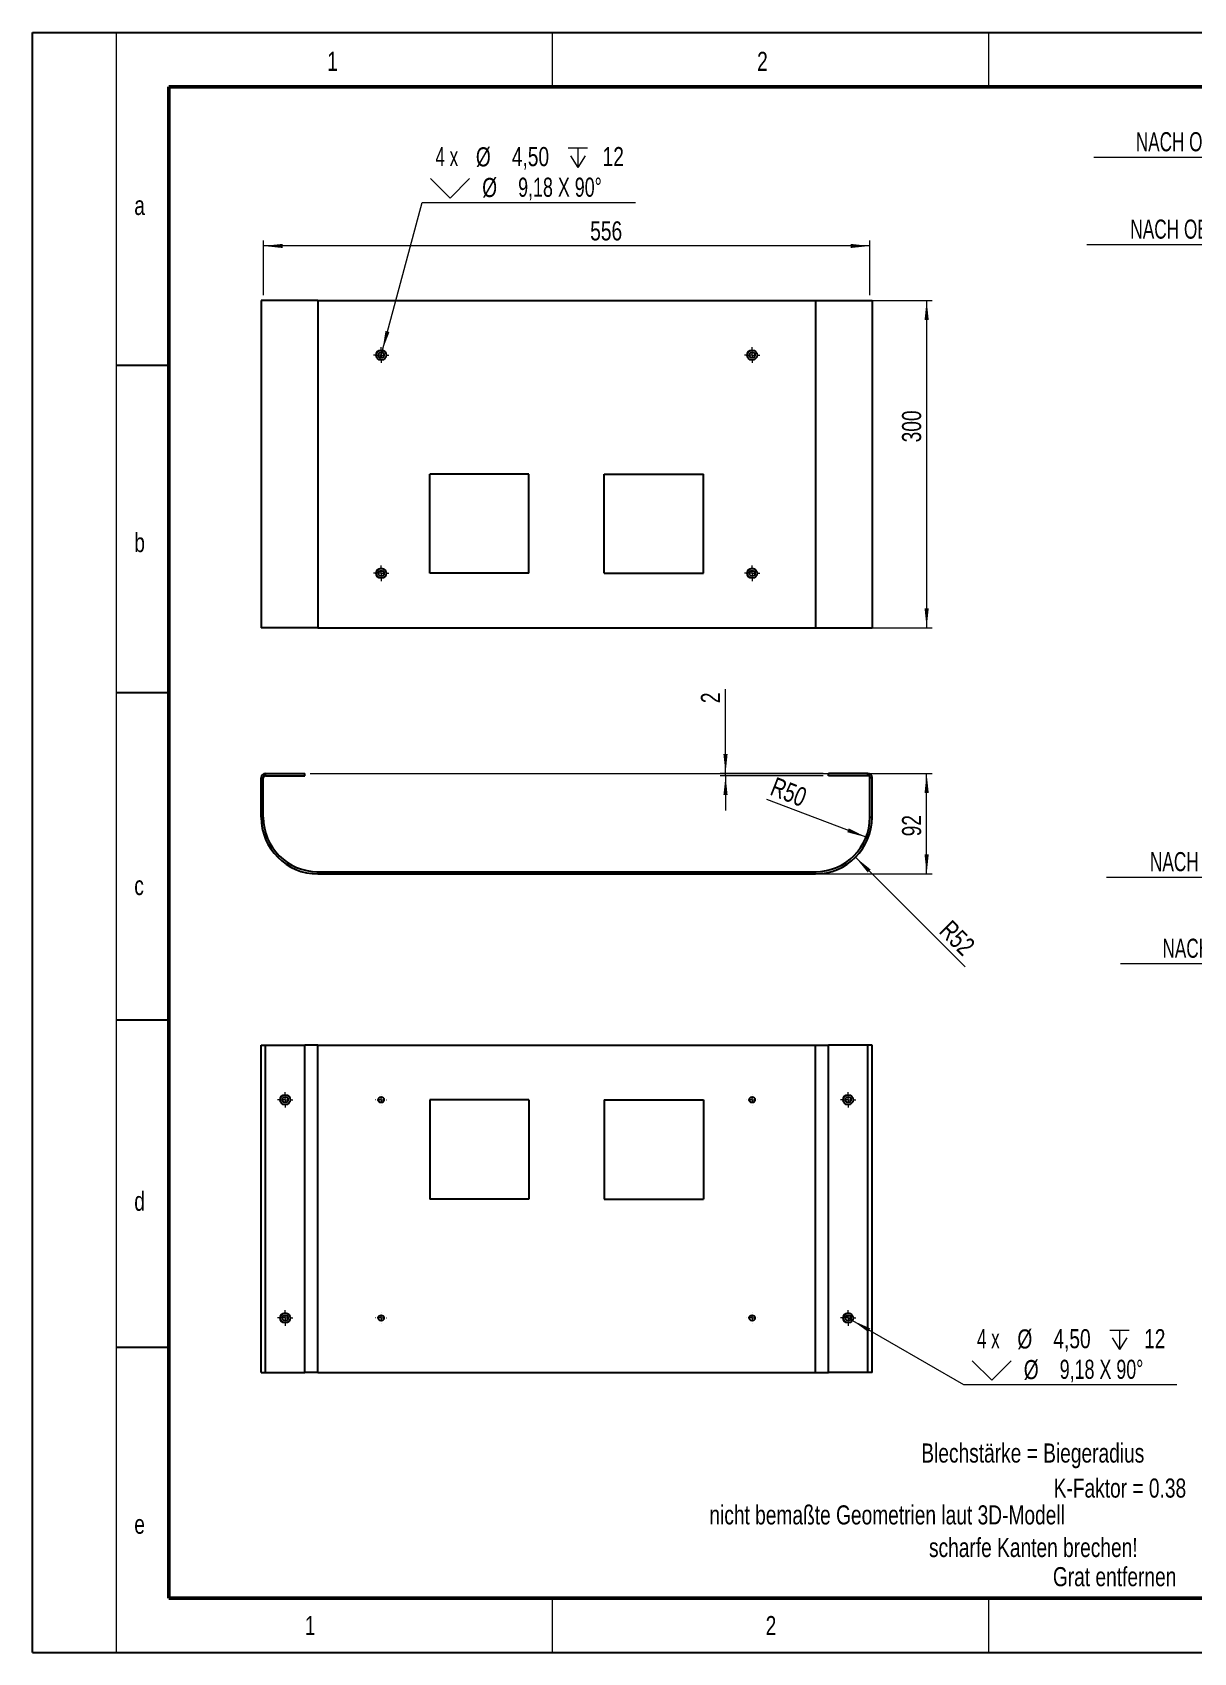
# Model space of a CAD drawing. Header units: millimetres. Extents: x 0 to 420, y 0 to 360.
# Drawn here: x 0 to 212.9, y 0 to 297 of the extents above; entities that cross this region are included whole.
import ezdxf

# ---------------------------------------------------------------- set-up
doc = ezdxf.new("R2010")
doc.units = ezdxf.units.MM
doc.styles.add('SLDTEXTSTYLE1', font='TXT', dxfattribs={"width": 0.75})
doc.styles.add('SLDTEXTSTYLE3', font='TXT', dxfattribs={"width": 0.666667})
doc.styles.add('SLDTEXTSTYLE4', font='TXT', dxfattribs={"width": 0.7})
doc.styles.add('SLDTEXTSTYLE5', font='TXT', dxfattribs={"width": 0.671053})
doc.styles.add('SLDTEXTSTYLE6', font='TXT', dxfattribs={"width": 0.675})
doc.dimstyles.new('SLDDIMSTYLE0', dxfattribs={"dimtxt": 3.5, "dimasz": 3.556, "dimexe": 0, "dimexo": 0.0625, "dimgap": 0.875, "dimtad": 1, "dimlfac": 5, "dimrnd": 1e-09, "dimzin": 12, "dimdsep": 46, "dimtxsty": 'SLDTEXTSTYLE1', "dimsah": 1, "dimcen": 0.09, "dimadec": 0, "dimazin": 3, "dimtfac": 1, "dimtofl": 0, "dimtmove": 0, "dimatfit": 3, "dimfxl": 1, "dimfrac": 2, "dimtolj": 1, "dimtzin": 12, "dimarcsym": 0})
doc.dimstyles.new('SLDDIMSTYLE1', dxfattribs={"dimtxt": 3.5, "dimasz": 3.556, "dimexe": 0, "dimexo": 0.0625, "dimgap": 0.875, "dimtad": 0, "dimtih": 1, "dimtoh": 1, "dimlfac": 5, "dimrnd": 1e-09, "dimzin": 4, "dimdsep": 46, "dimtxsty": 'SLDTEXTSTYLE1', "dimblk1": 'NONE', "dimsah": 1, "dimcen": 0, "dimadec": 0, "dimazin": 1, "dimtfac": 1, "dimtmove": 0, "dimatfit": 3, "dimldrblk": 'NONE', "dimfxl": 1, "dimfrac": 2, "dimtolj": 1, "dimtzin": 12, "dimarcsym": 0})
doc.dimstyles.new('SLDDIMSTYLE2', dxfattribs={"dimtxt": 3.5, "dimasz": 3.556, "dimexe": 0, "dimexo": 0.0625, "dimgap": 0.875, "dimtad": 1, "dimlfac": 5, "dimrnd": 1e-09, "dimzin": 12, "dimdsep": 46, "dimtxsty": 'SLDTEXTSTYLE1', "dimsah": 1, "dimcen": 0, "dimadec": 0, "dimazin": 3, "dimtfac": 1, "dimtofl": 0, "dimtmove": 0, "dimatfit": 3, "dimfxl": 1, "dimfrac": 2, "dimtolj": 1, "dimtzin": 12, "dimarcsym": 0})
doc.dimstyles.new('SLDDIMSTYLE3', dxfattribs={"dimtxt": 3.5, "dimasz": 3.556, "dimexe": 0, "dimexo": 0.0625, "dimgap": 0.875, "dimtad": 1, "dimlfac": 5, "dimrnd": 1e-09, "dimzin": 12, "dimdsep": 46, "dimtxsty": 'SLDTEXTSTYLE1', "dimsah": 1, "dimcen": 0.09, "dimadec": 0, "dimazin": 3, "dimtfac": 1, "dimtmove": 0, "dimatfit": 0, "dimfxl": 1, "dimfrac": 2, "dimtolj": 1, "dimtzin": 12, "dimarcsym": 0})
doc.dimstyles.new('SLDDIMSTYLE4', dxfattribs={"dimtxt": 3.5, "dimasz": 3.556, "dimexe": 0, "dimexo": 0.0625, "dimgap": 0.875, "dimtad": 1, "dimlfac": 5, "dimrnd": 1e-09, "dimzin": 12, "dimdsep": 46, "dimtxsty": 'SLDTEXTSTYLE1', "dimsah": 1, "dimcen": 0, "dimadec": 0, "dimazin": 3, "dimtfac": 1, "dimtofl": 0, "dimtmove": 0, "dimatfit": 3, "dimfxl": 1, "dimfrac": 2, "dimtolj": 1, "dimtzin": 12, "dimarcsym": 0})

# ---------------------------------------------------------------- blocks, each defined once
blk = doc.blocks.new('_D')
at = {"color": 7, "linetype": 'Continuous', "lineweight": 0}
for p, q in [((144.54, 247.85), (164.94, 247.85)), ((163.94, 247.85), (163.94, 187.85)), ((144.54, 187.85), (164.94, 187.85))]:
    blk.add_line(p, q, dxfattribs=at)
at = {"color": 7, "linetype": 'Continuous', "lineweight": 18}
for points in [[(163.94, 247.85), (163.55, 244.29), (164.32, 244.29)], [(163.94, 187.85), (164.32, 191.41), (163.55, 191.41)]]:
    blk.add_solid(points, dxfattribs=at)
at = {"color": 7, "linetype": 'Continuous', "lineweight": 18, "insert": (159.42, 221.85), "char_height": 3.5, "attachment_point": 1, "rotation": 90, "style": 'SLDTEXTSTYLE1'}
blk.add_mtext('300', dxfattribs=at)
blk = doc.blocks.new('_D_1')
at = {"color": 7, "linetype": 'Continuous', "lineweight": 0}
for p, q in [((42.34, 248.85), (42.34, 258.85)), ((153.54, 248.85), (153.54, 258.85)), ((153.54, 257.85), (42.34, 257.85))]:
    blk.add_line(p, q, dxfattribs=at)
at = {"color": 7, "linetype": 'Continuous', "lineweight": 18}
for points in [[(42.34, 257.85), (45.89, 257.47), (45.89, 258.23)], [(153.54, 257.85), (149.98, 258.23), (149.98, 257.47)]]:
    blk.add_solid(points, dxfattribs=at)
at = {"color": 7, "linetype": 'Continuous', "lineweight": 18, "insert": (102.26, 262.36), "char_height": 3.5, "attachment_point": 1, "style": 'SLDTEXTSTYLE1'}
blk.add_mtext('556', dxfattribs=at)
blk = doc.blocks.new('SW_SYMBOL_HOLE_DEPTH')
at = {"color": 0, "linetype": 'Continuous', "lineweight": 18}
for p, q in [((0, 875), (800, 875)), ((400, 875), (400, 75)), ((100, 555), (400, 75)), ((700, 555), (400, 75))]:
    blk.add_line(p, q, dxfattribs=at)
blk = doc.blocks.new('SW_SYMBOL_HOLE_SINK')
at = {"color": 0, "linetype": 'Continuous', "lineweight": 18}
for p, q in [((0, 875), (800, 75)), ((800, 75), (1600, 875))]:
    blk.add_line(p, q, dxfattribs=at)
blk = doc.blocks.new('_D_2')
at = {"color": 7, "linetype": 'Continuous', "lineweight": 0}
for p, q in [((64.17, 238.74), (71.43, 265.81)), ((71.43, 265.81), (110.55, 265.81)), ((63.7, 236.96), (64.17, 238.74))]:
    blk.add_line(p, q, dxfattribs=at)
at = {"color": 7, "linetype": 'Continuous', "lineweight": 18}
blk.add_solid([(64.17, 238.74), (65.46, 242.07), (64.73, 242.27)], dxfattribs=at)
at = {"color": 7, "linetype": 'Continuous', "lineweight": 18, "xscale": 0.0044707031, "yscale": 0.0044707031, "zscale": 0.0044707031}
for name, p in [('SW_SYMBOL_HOLE_DEPTH', (98.21, 271.9)), ('SW_SYMBOL_HOLE_SINK', (73.01, 266.29))]:
    blk.add_blockref(name, p, dxfattribs=at)
at = {"color": 7, "linetype": 'Continuous', "lineweight": 18, "char_height": 3.5, "attachment_point": 1}
for s, insert, style in [('4 x', (73.89, 275.98), 'SLDTEXTSTYLE3'), ('%%c', (81.3, 275.93), 'SLDTEXTSTYLE1'), ('4,50', (87.89, 275.98), 'SLDTEXTSTYLE1'), ('12', (104.53, 275.98), 'SLDTEXTSTYLE1'), ('%%c', (82.46, 270.32), 'SLDTEXTSTYLE1'), ('9,18 X 90°', (89.05, 270.37), 'SLDTEXTSTYLE4')]:
    blk.add_mtext(s, dxfattribs=dict(at, insert=insert, style=style))
blk = doc.blocks.new('_None')
blk = doc.blocks.new('SW_CENTERMARKSYMBOL_0')
at = {"color": 0, "linetype": 'Continuous', "lineweight": 18}
for p, q in [((-1, 0), (-1.418, 0)), ((0, 0), (-0.5, 0)), ((0, 1), (0, 1.418)), ((0, 0), (0, 0.5)), ((0, 0), (0, -0.5)), ((0, 0), (0.5, 0)), ((1, 0), (1.418, 0)), ((0, -1), (0, -1.418))]:
    blk.add_line(p, q, dxfattribs=at)
blk = doc.blocks.new('SW_CENTERMARKSYMBOL_1')
at = {"color": 0, "linetype": 'Continuous', "lineweight": 18}
for p, q in [((-1, 0), (-1.418, 0)), ((0, 0), (-0.5, 0)), ((0, 1), (0, 1.418)), ((0, 0), (0, 0.5)), ((0, 0), (0, -0.5)), ((0, 0), (0.5, 0)), ((1, 0), (1.418, 0)), ((0, -1), (0, -1.418))]:
    blk.add_line(p, q, dxfattribs=at)
blk = doc.blocks.new('SW_CENTERMARKSYMBOL_2')
at = {"color": 0, "linetype": 'Continuous', "lineweight": 18}
for p, q in [((-1, 0), (-1.418, 0)), ((0, 0), (-0.5, 0)), ((0, 1), (0, 1.418)), ((0, 0), (0, 0.5)), ((0, 0), (0, -0.5)), ((0, 0), (0.5, 0)), ((1, 0), (1.418, 0)), ((0, -1), (0, -1.418))]:
    blk.add_line(p, q, dxfattribs=at)
blk = doc.blocks.new('SW_CENTERMARKSYMBOL_3')
at = {"color": 0, "linetype": 'Continuous', "lineweight": 18}
for p, q in [((-1, 0), (-1.418, 0)), ((0, 0), (-0.5, 0)), ((0, 1), (0, 1.418)), ((0, 0), (0, 0.5)), ((0, 0), (0, -0.5)), ((0, 0), (0.5, 0)), ((1, 0), (1.418, 0)), ((0, -1), (0, -1.418))]:
    blk.add_line(p, q, dxfattribs=at)
blk = doc.blocks.new('_D_3')
at = {"color": 7, "linetype": 'Continuous', "lineweight": 0}
for p, q in [((50.94, 161.15), (164.94, 161.15)), ((163.94, 142.75), (163.94, 161.15)), ((144.54, 142.75), (164.94, 142.75))]:
    blk.add_line(p, q, dxfattribs=at)
at = {"color": 7, "linetype": 'Continuous', "lineweight": 18}
for points in [[(163.94, 161.15), (163.55, 157.6), (164.32, 157.6)], [(163.94, 142.75), (164.32, 146.31), (163.55, 146.31)]]:
    blk.add_solid(points, dxfattribs=at)
at = {"color": 7, "linetype": 'Continuous', "lineweight": 18, "insert": (159.42, 149.64), "char_height": 3.5, "attachment_point": 1, "rotation": 90, "style": 'SLDTEXTSTYLE1'}
blk.add_mtext('92', dxfattribs=at)
blk = doc.blocks.new('_D_4')
at = {"color": 7, "linetype": 'Continuous', "lineweight": 0}
blk.add_line((150.89, 145.8), (170.99, 125.7), dxfattribs=at)
at = {"color": 7, "linetype": 'Continuous', "lineweight": 18}
blk.add_solid([(150.89, 145.8), (153.13, 143.02), (153.67, 143.56)], dxfattribs=at)
at = {"color": 7, "linetype": 'Continuous', "lineweight": 18, "insert": (168.52, 134.54), "char_height": 3.5, "attachment_point": 1, "rotation": 315, "style": 'SLDTEXTSTYLE1'}
blk.add_mtext('R52', dxfattribs=at)
blk = doc.blocks.new('_D_5')
at = {"color": 7, "linetype": 'Continuous', "lineweight": 0}
for p, q in [((127.07, 161.15), (127.07, 176.63)), ((144.94, 161.15), (126.07, 161.15)), ((144.94, 160.75), (126.07, 160.75)), ((127.07, 160.75), (127.07, 161.15)), ((127.07, 160.75), (127.07, 154.4))]:
    blk.add_line(p, q, dxfattribs=at)
at = {"color": 7, "linetype": 'Continuous', "lineweight": 18}
for points in [[(127.07, 161.15), (127.45, 164.71), (126.68, 164.71)], [(127.07, 160.75), (126.68, 157.2), (127.45, 157.2)]]:
    blk.add_solid(points, dxfattribs=at)
at = {"color": 7, "linetype": 'Continuous', "lineweight": 18, "insert": (122.55, 174.05), "char_height": 3.5, "attachment_point": 1, "rotation": 90, "style": 'SLDTEXTSTYLE1'}
blk.add_mtext('2', dxfattribs=at)
blk = doc.blocks.new('_D_6')
at = {"color": 7, "linetype": 'Continuous', "lineweight": 0}
blk.add_line((152.84, 149.48), (134.64, 156.39), dxfattribs=at)
at = {"color": 7, "linetype": 'Continuous', "lineweight": 18}
blk.add_solid([(152.84, 149.48), (149.65, 151.1), (149.38, 150.39)], dxfattribs=at)
at = {"color": 7, "linetype": 'Continuous', "lineweight": 18, "insert": (136.3, 160.59), "char_height": 3.5, "attachment_point": 1, "rotation": 338.4612, "style": 'SLDTEXTSTYLE1'}
blk.add_mtext('R50', dxfattribs=at)
blk = doc.blocks.new('SW_NOTE_0_7')
at = {"color": 0, "linetype": 'Continuous', "lineweight": 0}
blk.add_line((-49.22, 0), (0, 0), dxfattribs=at)
at = {"color": 0, "linetype": 'Continuous', "lineweight": 0, "insert": (-25.62, 4.55), "char_height": 3.5, "attachment_point": 2, "style": 'SLDTEXTSTYLE5'}
blk.add_mtext('NACH OBEN  90°  R 2', dxfattribs=at)
blk = doc.blocks.new('SW_NOTE_0_8')
at = {"color": 0, "linetype": 'Continuous', "lineweight": 0}
blk.add_line((-49.22, 0), (0, 0), dxfattribs=at)
at = {"color": 0, "linetype": 'Continuous', "lineweight": 0, "insert": (-25.64, 4.61), "char_height": 3.5, "attachment_point": 2, "style": 'SLDTEXTSTYLE5'}
blk.add_mtext('NACH OBEN  90°  R 2', dxfattribs=at)
blk = doc.blocks.new('SW_NOTE_0_9')
at = {"color": 0, "linetype": 'Continuous', "lineweight": 0}
blk.add_line((-51.8, 0), (0, 0), dxfattribs=at)
at = {"color": 0, "linetype": 'Continuous', "lineweight": 0, "insert": (-26.96, 4.59), "char_height": 3.5, "attachment_point": 2, "style": 'SLDTEXTSTYLE6'}
blk.add_mtext('NACH OBEN  90°  R 50', dxfattribs=at)
blk = doc.blocks.new('SW_NOTE_0_10')
at = {"color": 0, "linetype": 'Continuous', "lineweight": 0}
blk.add_line((-51.8, 0), (0, 0), dxfattribs=at)
at = {"color": 0, "linetype": 'Continuous', "lineweight": 0, "insert": (-26.97, 4.56), "char_height": 3.5, "attachment_point": 2, "style": 'SLDTEXTSTYLE6'}
blk.add_mtext('NACH OBEN  90°  R 50', dxfattribs=at)
blk = doc.blocks.new('_D_13')
at = {"color": 7, "linetype": 'Continuous', "lineweight": 0}
for p, q in [((148.74, 61.82), (150.33, 60.9)), ((150.33, 60.9), (170.7, 49.14)), ((170.7, 49.14), (209.83, 49.14))]:
    blk.add_line(p, q, dxfattribs=at)
at = {"color": 7, "linetype": 'Continuous', "lineweight": 18}
blk.add_solid([(150.33, 60.9), (153.22, 58.79), (153.6, 59.45)], dxfattribs=at)
at = {"color": 7, "linetype": 'Continuous', "lineweight": 18, "xscale": 0.0044707031, "yscale": 0.0044707031, "zscale": 0.0044707031}
for name, p in [('SW_SYMBOL_HOLE_DEPTH', (197.49, 55.23)), ('SW_SYMBOL_HOLE_SINK', (172.29, 49.62))]:
    blk.add_blockref(name, p, dxfattribs=at)
at = {"color": 7, "linetype": 'Continuous', "lineweight": 18, "char_height": 3.5, "attachment_point": 1}
for s, insert, style in [('%%c', (180.57, 59.26), 'SLDTEXTSTYLE1'), ('4 x', (173.16, 59.31), 'SLDTEXTSTYLE3'), ('4,50', (187.17, 59.31), 'SLDTEXTSTYLE1'), ('12', (203.8, 59.31), 'SLDTEXTSTYLE1'), ('%%c', (181.74, 53.65), 'SLDTEXTSTYLE1'), ('9,18 X 90°', (188.33, 53.7), 'SLDTEXTSTYLE4')]:
    blk.add_mtext(s, dxfattribs=dict(at, insert=insert, style=style))
blk = doc.blocks.new('SW_CENTERMARKSYMBOL_12')
at = {"color": 0, "linetype": 'Continuous', "lineweight": 18}
for p, q in [((-1, 0), (-1.418, 0)), ((0, 0), (-0.5, 0)), ((0, 1), (0, 1.418)), ((0, 0), (0, 0.5)), ((0, 0), (0, -0.5)), ((0, 0), (0.5, 0)), ((1, 0), (1.418, 0)), ((0, -1), (0, -1.418))]:
    blk.add_line(p, q, dxfattribs=at)
blk = doc.blocks.new('SW_CENTERMARKSYMBOL_13')
at = {"color": 0, "linetype": 'Continuous', "lineweight": 18}
for p, q in [((-1, 0), (-1.418, 0)), ((0, 0), (-0.5, 0)), ((0, 1), (0, 1.418)), ((0, 0), (0, 0.5)), ((0, 0), (0, -0.5)), ((0, 0), (0.5, 0)), ((1, 0), (1.418, 0)), ((0, -1), (0, -1.418))]:
    blk.add_line(p, q, dxfattribs=at)
blk = doc.blocks.new('SW_CENTERMARKSYMBOL_14')
at = {"color": 0, "linetype": 'Continuous', "lineweight": 18}
for p, q in [((-1, 0), (-1.018, 0)), ((0, 0), (-0.5, 0)), ((0, 1), (0, 1.018)), ((0, 0), (0, 0.5)), ((0, 0), (0, -0.5)), ((0, 0), (0.5, 0)), ((1, 0), (1.018, 0)), ((0, -1), (0, -1.018))]:
    blk.add_line(p, q, dxfattribs=at)
blk = doc.blocks.new('SW_CENTERMARKSYMBOL_15')
at = {"color": 0, "linetype": 'Continuous', "lineweight": 18}
for p, q in [((-1, 0), (-1.018, 0)), ((0, 0), (-0.5, 0)), ((0, 1), (0, 1.018)), ((0, 0), (0, 0.5)), ((0, 0), (0, -0.5)), ((0, 0), (0.5, 0)), ((1, 0), (1.018, 0)), ((0, -1), (0, -1.018))]:
    blk.add_line(p, q, dxfattribs=at)
blk = doc.blocks.new('SW_CENTERMARKSYMBOL_16')
at = {"color": 0, "linetype": 'Continuous', "lineweight": 18}
for p, q in [((-1, 0), (-1.418, 0)), ((0, 0), (-0.5, 0)), ((0, 1), (0, 1.418)), ((0, 0), (0, 0.5)), ((0, 0), (0, -0.5)), ((0, 0), (0.5, 0)), ((1, 0), (1.418, 0)), ((0, -1), (0, -1.418))]:
    blk.add_line(p, q, dxfattribs=at)
blk = doc.blocks.new('SW_CENTERMARKSYMBOL_17')
at = {"color": 0, "linetype": 'Continuous', "lineweight": 18}
for p, q in [((-1, 0), (-1.418, 0)), ((0, 0), (-0.5, 0)), ((0, 1), (0, 1.418)), ((0, 0), (0, 0.5)), ((0, 0), (0, -0.5)), ((0, 0), (0.5, 0)), ((1, 0), (1.418, 0)), ((0, -1), (0, -1.418))]:
    blk.add_line(p, q, dxfattribs=at)
blk = doc.blocks.new('SW_CENTERMARKSYMBOL_18')
at = {"color": 0, "linetype": 'Continuous', "lineweight": 18}
for p, q in [((-1, 0), (-1.018, 0)), ((0, 0), (-0.5, 0)), ((0, 1), (0, 1.018)), ((0, 0), (0, 0.5)), ((0, 0), (0, -0.5)), ((0, 0), (0.5, 0)), ((1, 0), (1.018, 0)), ((0, -1), (0, -1.018))]:
    blk.add_line(p, q, dxfattribs=at)
blk = doc.blocks.new('SW_CENTERMARKSYMBOL_19')
at = {"color": 0, "linetype": 'Continuous', "lineweight": 18}
for p, q in [((-1, 0), (-1.018, 0)), ((0, 0), (-0.5, 0)), ((0, 1), (0, 1.018)), ((0, 0), (0, 0.5)), ((0, 0), (0, -0.5)), ((0, 0), (0.5, 0)), ((1, 0), (1.018, 0)), ((0, -1), (0, -1.018))]:
    blk.add_line(p, q, dxfattribs=at)

msp = doc.modelspace()

# ---------------------------------------------------------------- linework, layer by layer
at = {"color": 7, "linetype": 'Continuous', "lineweight": 25}
for p, q in [((0.004, 0.0237), (0.004, 296.9917)), ((0.004, 296.9917), (419.9752, 296.9917)), ((41.9354, 247.8503), (41.9354, 187.8503)), ((52.3354, 247.8503), (41.9354, 247.8503)), ((52.3354, 247.8503), (52.3354, 187.8503)), ((52.3354, 247.8503), (143.5354, 247.8503)), ((143.5354, 247.8503), (143.5354, 187.8503)), ((143.5354, 247.8503), (153.9354, 247.8503)), ((153.9354, 247.8503), (153.9354, 187.8503)), ((15.3384, 235.9917), (25.004, 235.9917)), ((91.0354, 216.0503), (72.8354, 216.0503)), ((72.8354, 197.8503), (72.8354, 216.0503)), ((91.0354, 197.8503), (91.0354, 216.0503)), ((104.8354, 216.0503), (123.0354, 216.0503)), ((104.8354, 197.8503), (104.8354, 216.0503)), ((123.0354, 197.8503), (123.0354, 216.0503)), ((91.0354, 197.8503), (72.8354, 197.8503)), ((104.8354, 197.8503), (123.0354, 197.8503)), ((52.3354, 187.8503), (41.9354, 187.8503)), ((52.3354, 187.8503), (143.5354, 187.8503)), ((143.5354, 187.8503), (153.9354, 187.8503)), ((15.3384, 175.9917), (25.004, 175.9917)), ((42.7354, 160.7542), (42.7354, 161.1542)), ((42.7354, 161.1542), (49.9354, 161.1542)), ((42.7354, 160.7542), (49.9354, 160.7542)), ((49.9354, 160.7542), (49.9354, 161.1542)), ((145.9354, 160.7542), (145.9354, 161.1542)), ((153.1354, 161.1542), (145.9354, 161.1542)), ((153.1354, 160.7542), (145.9354, 160.7542)), ((153.1354, 160.7542), (153.1354, 161.1542)), ((41.9354, 160.3542), (42.3354, 160.3542)), ((41.9354, 153.1542), (41.9354, 160.3542)), ((42.3354, 153.1542), (42.3354, 160.3542)), ((153.9354, 160.3542), (153.5354, 160.3542)), ((153.5354, 153.1542), (153.5354, 160.3542)), ((153.9354, 153.1542), (153.9354, 160.3542)), ((42.3354, 153.1542), (41.9354, 153.1542)), ((153.5354, 153.1542), (153.9354, 153.1542)), ((52.3354, 142.7542), (52.3354, 143.1542)), ((52.3354, 143.1542), (143.5354, 143.1542)), ((52.3354, 142.7542), (143.5354, 142.7542)), ((143.5354, 142.7542), (143.5354, 143.1542)), ((15.3384, 115.9917), (25.004, 115.9917)), ((41.9354, 51.3561), (41.9354, 111.3561)), ((41.9354, 111.3561), (42.7354, 111.3561)), ((42.7354, 51.3561), (42.7354, 111.3561)), ((42.7354, 111.3561), (49.9354, 111.3561)), ((49.9354, 51.3561), (49.9354, 111.3561)), ((52.3354, 111.3561), (49.9354, 111.3561)), ((52.3354, 51.3561), (52.3354, 111.3561)), ((52.3354, 111.3561), (143.5354, 111.3561)), ((143.5354, 51.3561), (143.5354, 111.3561)), ((143.5354, 111.3561), (145.9354, 111.3561)), ((145.9354, 51.3561), (145.9354, 111.3561)), ((153.1354, 111.3561), (145.9354, 111.3561)), ((153.1354, 51.3561), (153.1354, 111.3561)), ((153.9354, 111.3561), (153.1354, 111.3561)), ((153.9354, 51.3561), (153.9354, 111.3561)), ((72.8354, 101.3561), (72.8354, 83.1561)), ((91.0354, 101.3561), (72.8354, 101.3561)), ((91.0354, 101.3561), (91.0354, 83.1561)), ((104.8354, 101.3561), (104.8354, 83.1561)), ((104.8354, 101.3561), (123.0354, 101.3561)), ((123.0354, 101.3561), (123.0354, 83.1561)), ((91.0354, 83.1561), (72.8354, 83.1561)), ((104.8354, 83.1561), (123.0354, 83.1561)), ((15.3384, 55.9917), (25.004, 55.9917)), ((41.9354, 51.3561), (42.7354, 51.3561)), ((42.7354, 51.3561), (49.9354, 51.3561)), ((52.3354, 51.3561), (49.9354, 51.3561)), ((52.3354, 51.3561), (143.5354, 51.3561)), ((143.5354, 51.3561), (145.9354, 51.3561)), ((153.1354, 51.3561), (145.9354, 51.3561)), ((153.9354, 51.3561), (153.1354, 51.3561)), ((0.004, 0.0237), (419.9752, 0.0237))]:
    msp.add_line(p, q, dxfattribs=at)
at = {"color": 7, "linetype": 'Continuous', "lineweight": 18}
for p, q in [((15.3384, 296.9917), (15.3384, 0.0237)), ((95.3003, 296.9917), (95.3003, 286.9917)), ((175.2621, 296.9917), (175.2621, 286.9917)), ((95.3003, 10.0237), (95.3003, 0.0237)), ((175.2621, 10.0237), (175.2621, 0.0237))]:
    msp.add_line(p, q, dxfattribs=at)
at = {"color": 7, "linetype": 'Continuous', "lineweight": 50}
for p, q in [((25.004, 10.0237), (25.004, 286.9917)), ((25.004, 286.9917), (409.9752, 286.9917)), ((25.004, 10.0237), (409.9752, 10.0237))]:
    msp.add_line(p, q, dxfattribs=at)
at = {"color": 7, "linetype": 'Continuous', "lineweight": 25}
for centre, radius in [((63.9354, 237.8503), 0.918), ((63.9354, 237.8503), 0.518), ((131.9354, 237.8503), 0.918), ((131.9354, 237.8503), 0.518), ((63.9354, 197.8503), 0.918), ((63.9354, 197.8503), 0.518), ((131.9354, 197.8503), 0.918), ((131.9354, 197.8503), 0.518), ((46.3354, 101.3561), 0.918), ((46.3354, 101.3561), 0.518), ((63.9354, 101.3561), 0.518), ((131.9354, 101.3561), 0.518), ((149.5354, 101.3561), 0.918), ((149.5354, 101.3561), 0.518), ((46.3354, 61.3561), 0.918), ((46.3354, 61.3561), 0.518), ((63.9354, 61.3561), 0.518), ((131.9354, 61.3561), 0.518), ((149.5354, 61.3561), 0.918), ((149.5354, 61.3561), 0.518)]:
    msp.add_circle(centre, radius, dxfattribs=at)
for centre, radius, start, end in [((42.7354, 160.3542), 0.8, 90, 180), ((42.7354, 160.3542), 0.4, 90, 180), ((153.1354, 160.3542), 0.8, 0, 90), ((153.1354, 160.3542), 0.4, 0, 90), ((52.3354, 153.1542), 10.4, 180, 270), ((52.3354, 153.1542), 10, 180, 270), ((143.5354, 153.1542), 10, 270, 0), ((143.5354, 153.1542), 10.4, 270, 0)]:
    msp.add_arc(centre, radius, start, end, dxfattribs=at)

# ---------------------------------------------------------------- block references
at = {"color": 7, "linetype": 'Continuous', "lineweight": 0}
for name, p in [('SW_NOTE_0_8', (243.8234, 274.0941)), ('SW_NOTE_0_10', (245.1165, 258.1265)), ('SW_CENTERMARKSYMBOL_3', (63.9354, 237.8503)), ('SW_CENTERMARKSYMBOL_1', (131.9354, 237.8503)), ('SW_CENTERMARKSYMBOL_2', (63.9354, 197.8503)), ('SW_CENTERMARKSYMBOL_0', (131.9354, 197.8503)), ('SW_NOTE_0_9', (248.7024, 142.159)), ('SW_NOTE_0_7', (248.6949, 126.3268)), ('SW_CENTERMARKSYMBOL_17', (46.3354, 101.3561)), ('SW_CENTERMARKSYMBOL_18', (63.9354, 101.3561)), ('SW_CENTERMARKSYMBOL_14', (131.9354, 101.3561)), ('SW_CENTERMARKSYMBOL_13', (149.5354, 101.3561)), ('SW_CENTERMARKSYMBOL_16', (46.3354, 61.3561)), ('SW_CENTERMARKSYMBOL_19', (63.9354, 61.3561)), ('SW_CENTERMARKSYMBOL_15', (131.9354, 61.3561)), ('SW_CENTERMARKSYMBOL_12', (149.5354, 61.3561))]:
    msp.add_blockref(name, p, dxfattribs=at)

# ---------------------------------------------------------------- texts
at = {"color": 7, "linetype": 'Continuous', "lineweight": 0, "char_height": 3.5, "attachment_point": 1, "style": 'SLDTEXTSTYLE1'}
for s, insert in [('1', (54.0454, 293.4361)), ('2', (132.8592, 293.4361)), ('a', (18.6786, 267.0172)), ('b', (18.6786, 205.2313)), ('c', (18.6786, 142.3739)), ('d', (18.6786, 84.5165)), ('Blechstärke = Biegeradius', (162.9556, 38.3507)), ('K-Faktor = 0.38', (187.222, 31.9296)), ('nicht bemaßte Geometrien laut 3D-Modell', (124.1105, 27.0147)), ('e', (18.6786, 25.3074)), ('scharfe Kanten brechen!', (164.366, 21.036)), ('Grat entfernen', (187.0811, 15.6926)), ('1', (49.9256, 6.7221)), ('2', (134.4227, 6.7221))]:
    msp.add_mtext(s, dxfattribs=dict(at, insert=insert))

# ---------------------------------------------------------------- dimensions: what is measured, and where the dimension line sits
at = {"color": 7, "linetype": 'Continuous', "lineweight": 18}
for p1, p2, picture, middle in [((63.6978, 236.9636), (64.173, 238.7371), '_D_2', (91.783, 271.4184)), ((148.7404, 61.8151), (150.3304, 60.8971), '_D_13', (191.0584, 54.7451))]:
    dim = msp.add_diameter_dim_2p(p1=p1, p2=p2, text='4 x <> {\\fGDT;x} 12\\P{\\fGDT;w}%%c 9.18 X 90°\\P', dimstyle='SLDDIMSTYLE1', dxfattribs=at)
    dim.commit()
    dim.dimension.update_dxf_attribs({"geometry": picture, "text_midpoint": middle, "dimtype": 163})
dim = msp.add_linear_dim(base=(42.3354, 257.8503), p1=(153.5354, 247.8503), p2=(42.3354, 247.8503), dimstyle='SLDDIMSTYLE0', dxfattribs=at)
dim.commit()
dim.dimension.update_dxf_attribs({"geometry": '_D_1', "text_midpoint": (106.1425, 257.8503), "dimtype": 160})
for base, p1, p2, dimstyle, picture, middle in [((163.9354, 187.8503), (143.5354, 247.8503), (143.5354, 187.8503), 'SLDDIMSTYLE0', '_D', (163.9354, 225.731)), ((127.0656, 161.1542), (145.9354, 160.7542), (145.9354, 161.1542), 'SLDDIMSTYLE3', '_D_5', (127.0656, 175.3408)), ((163.9354, 161.1542), (143.5354, 142.7542), (49.9354, 161.1542), 'SLDDIMSTYLE0', '_D_3', (163.9354, 152.2275))]:
    dim = msp.add_linear_dim(base=base, p1=p1, p2=p2, angle=90, dimstyle=dimstyle, dxfattribs=at)
    dim.commit()
    dim.dimension.update_dxf_attribs({"geometry": picture, "text_midpoint": middle, "dimtype": 160})
for mpoint, dimstyle, picture, middle in [((152.8371, 149.4829), 'SLDDIMSTYLE4', '_D_6', (137.9426, 155.3617)), ((150.8893, 145.8003), 'SLDDIMSTYLE2', '_D_4', (168.2411, 128.4485))]:
    dim = msp.add_radius_dim(center=(143.5354, 153.1542), mpoint=mpoint, dimstyle=dimstyle, dxfattribs=at)
    dim.commit()
    dim.dimension.update_dxf_attribs({"geometry": picture, "text_midpoint": middle, "dimtype": 164})

doc.saveas('drawing.dxf')
